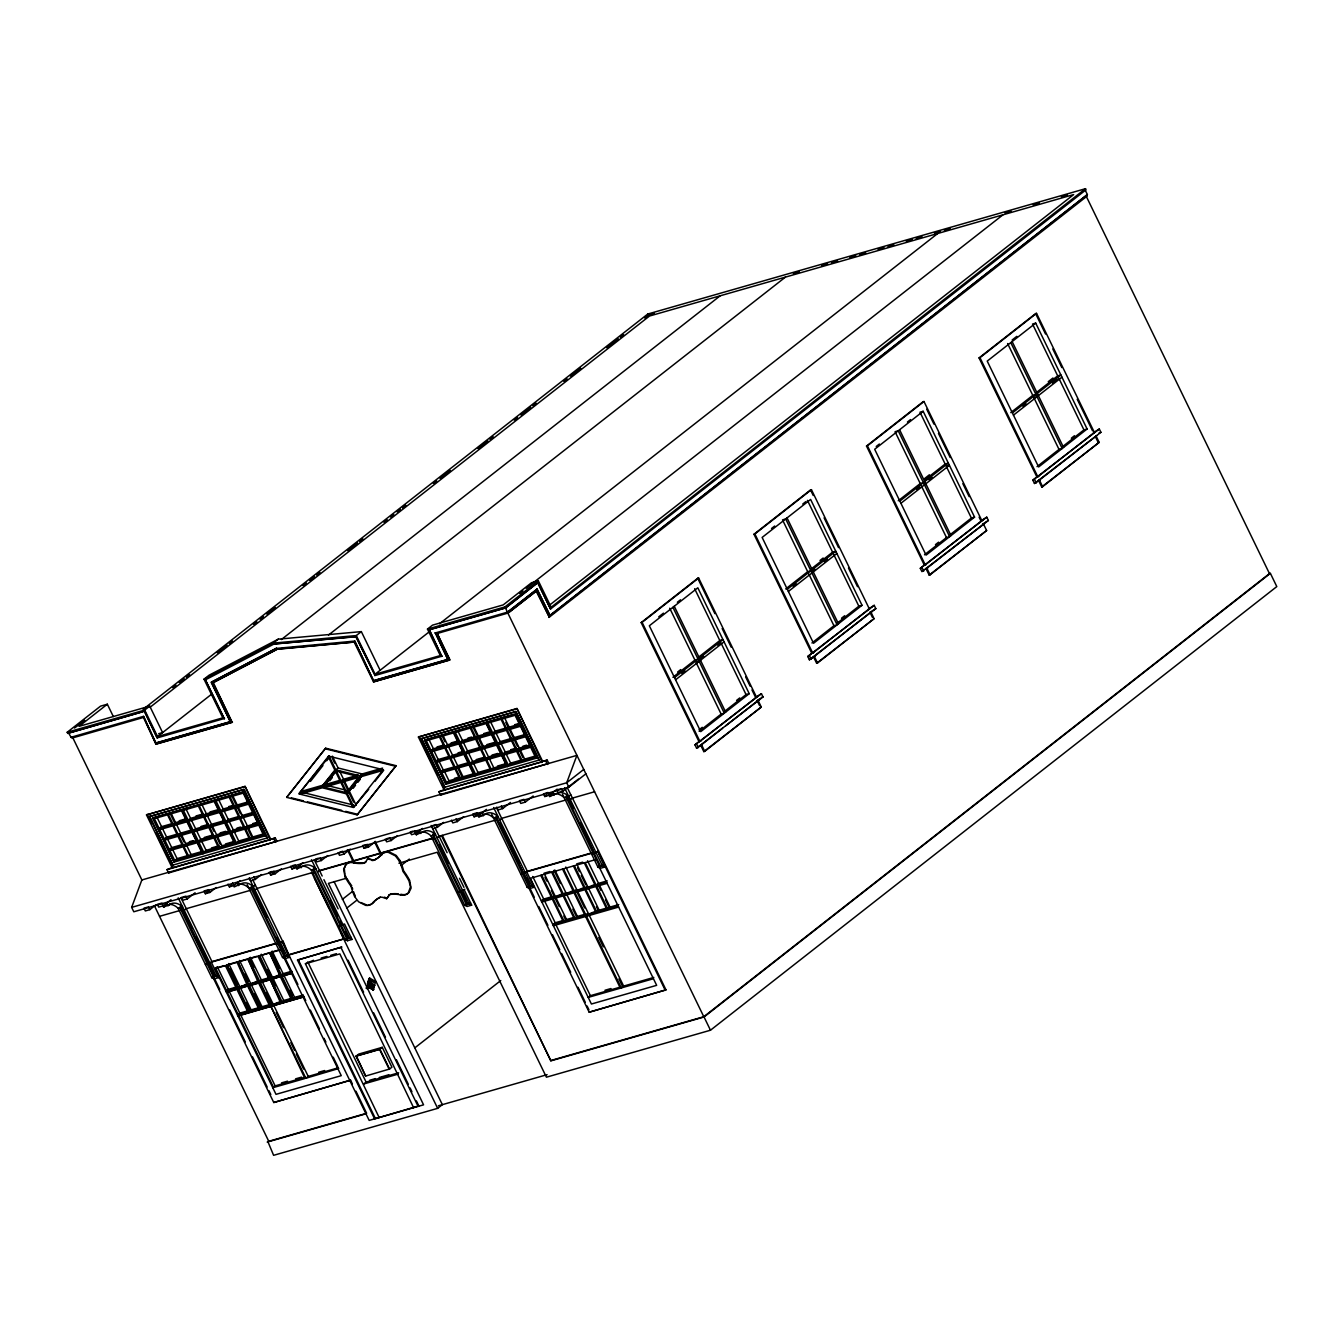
<?xml version="1.0" encoding="UTF-8"?>
<svg xmlns="http://www.w3.org/2000/svg" width="1344" height="1344" viewBox="0 0 1344 1344"><rect width="100%" height="100%" fill="white"/><g stroke="black" fill="none" stroke-linecap="round" stroke-linejoin="round"><path stroke-width="1.5" d="M366.341 988.176L367.651 985.253L373.783 988.831L373.514 989.806L367.735 987.353L367.349 988.781L366.341 988.176L367.651 985.253M371.498 984.161L370.574 985.656L367.517 983.858L368.038 981.926L369.734 982.01L368.794 983.489L369.818 984.094L370.742 982.598L374.825 984.984L373.632 987.437L371.582 986.244L372.523 984.749L371.582 986.244M368.424 980.498L369.617 978.046L375.732 981.624L375.48 982.582L371.75 981.322L371.482 982.296L368.424 980.498L369.617 978.046M368.71 981.406L367.517 983.858M368.794 983.489L369.734 982.01M367.349 988.781L368.407 986.815L373.514 989.806M369.818 984.094L370.742 982.598M370.574 985.656L370.826 984.682L372.876 985.874M372.842 990.326L373.783 988.831M373.632 987.437L374.825 984.984M374.808 983.119L375.732 981.624M585.866 773.842L568.831 787.181L133.795 911.77L131.645 907.368L141.859 879.95L72.778 737.705M345.475 865.25L344.299 868.459L344.87 874.222M345.811 864.528A12.751 9.29 51.9 0 1 353.774 862.898A38.472 28.039 51.9 0 0 361.771 863.436A8.938 6.518 51.9 0 0 365.182 862.462L368.038 858.48L372.641 859.975A8.938 6.518 51.9 0 0 376.051 859.001A38.472 28.039 51.9 0 0 381.226 855.019L381.864 854.566M365.182 862.462L365.854 861.924A8.938 6.518 51.9 0 1 362.443 862.898A38.472 28.039 51.9 0 1 354.446 862.361A12.751 9.29 51.9 0 0 346.483 864.007L343.627 868.98L345.005 876.708A51.677 37.666 51.9 0 0 347.794 881.563A51.929 37.867 51.9 0 0 351.053 886.284A51.929 37.867 51.9 0 0 352.901 892.298A51.912 37.834 51.9 0 0 354.631 896.566L358.529 901.757L365.635 905.369A12.751 9.29 51.9 0 0 373.044 902.597A38.472 28.039 51.9 0 1 378.638 898.162A8.938 6.518 51.9 0 1 382.049 897.187L386.652 898.699L389.508 894.718A8.938 6.518 51.9 0 1 389.995 894.398M386.652 898.699L389.508 894.718M380.99 855.406L381.763 854.851M286.658 797.378L325.651 748.188L396.094 765.694L357.101 814.884L286.658 797.378L325.651 748.188M334.807 771.254L321.754 786.694L299.46 793.078L329.347 756.269M310.43 781.435L322.946 765.542M326.693 760.771L329.196 757.596M321.754 786.694L334.824 770.078L328.238 756.521M323.77 786.122L335.429 771.322L340.318 781.385L323.77 786.122L336.487 771.12L357.756 776.378L341.225 781.116L336.336 771.053M329.784 780.78L332.371 777.487M350.297 788.794L360.662 775.639M382.62 770.515L360.326 776.899L347.239 793.514L361.486 776.563M353.153 788.306L355.522 785.299M357.907 782.275L360.276 779.251M341.762 782.225L358.294 777.487L346.651 792.288L349.003 790.44L344.114 780.377L341.762 782.225L353.825 807.072L368.71 789.331M374.959 781.385L383.729 770.263M357.101 814.884L396.094 765.694M298.721 867.384L296.671 869.047L304.382 865.536A18.95 12.432 74 0 1 315.874 868.812L311.338 870.106A18.95 12.432 74 0 0 299.863 866.83M414.96 832.02L416.304 834.775L417.295 833.868M416.304 834.775L424.032 831.264A18.95 12.432 74 0 1 435.506 834.557L430.97 835.85A18.95 12.432 74 0 0 421.949 832.003M478.85 816.866L483.37 815.573L482.042 812.818L477.506 814.111L478.85 816.866L481.051 815.136M483.37 815.573L486.562 813.355A18.95 12.432 74 0 1 498.053 816.648L493.517 817.942A18.95 12.432 74 0 0 483.235 814.279M144.329 711.43L157.181 737.906L144.665 711.178L67.738 733.37L67.2 732.262L100.531 706.154L107.335 704.206L113.333 716.554M67.738 733.37L142.649 711.749M74.542 728.045L84.689 720.317M107.335 704.206L79.044 726.365L149.738 706.121L162.59 732.581L158.659 733.706M68.527 732.967L70.997 737.117M71.45 736.999L72.324 737.839M143.069 709.363L647.741 314.042L1085.498 188.681L1086.036 189.773L550.553 609.017L537.701 582.557L550.553 609.017M172.654 687.708L175.963 685.121M179.256 682.534L184.212 678.67M186.312 677.242L189.605 674.654M217.207 652.814L227.119 645.053M229.219 643.625L232.512 641.038M253.512 624.372L256.822 621.785M260.114 619.198L263.424 616.61M266.717 614.023L275.419 607.438M303.022 585.581L306.331 582.994M309.624 580.423L314.58 576.542M316.68 575.114L319.99 572.527M347.592 550.687L357.487 542.926M359.587 541.498L362.897 538.91M383.897 522.245L387.19 519.658M390.499 517.07L393.792 514.483M397.085 511.896L400.394 509.309M402.494 507.898L405.804 505.31M433.39 483.454L436.699 480.866M439.992 478.296L444.948 474.415M445.402 474.281L450.358 470.4M477.96 448.56L487.855 440.798M489.955 439.37L493.265 436.8M514.265 420.118L517.558 417.53M520.867 414.943L530.762 407.182M532.862 405.77L536.172 403.183M563.774 381.326L567.067 378.756M570.377 376.169L575.316 372.288M575.77 372.154L580.726 368.273M606.682 347.726L618.223 338.671M620.323 337.26L623.633 334.673M644.633 317.99L647.926 315.403M67.2 732.262L144.698 710.069L149.738 706.121M149.856 707.431L649.488 316.042L1073.654 194.578L549.293 605.338M230.345 721.812L211.176 682.349L276.612 648.178L211.512 682.08L230.345 721.812L156.022 743.081L143.506 716.352L155.988 744.19L143.472 717.461L71.988 738.091M144.698 710.069L157.55 736.546L222.802 717.847L204.019 679.174L209.076 675.209L278.275 639.156L361.334 631.613L380.117 670.286M205.38 679.862L224.246 718.704L205.38 679.862L274.109 643.978L356.177 636.518L375.026 675.343L355.841 636.77L274.109 643.978M212.89 682.769L277.486 649.018L354.614 642.012L277.15 649.286L212.89 682.769L232.126 722.383L155.988 744.19M204.019 679.174L273.235 643.121L278.275 639.156M157.55 736.546L212.083 693.823M281.366 639.542L720.182 295.798M328.474 635.074L785.434 277.116M232.126 722.383L213.226 682.5M273.235 643.121L356.278 635.561L361.334 631.613M373.548 680.803L354.715 641.071L373.548 680.803L447.871 659.518L435.355 632.789L447.871 659.518M245.062 786.341L270.094 839.798L172.2 867.838L146.496 814.901L245.062 786.341L270.766 839.278L269.422 840.319M267.54 837.85L172.939 865.099L149.386 816.581L243.986 789.331L267.204 838.118L243.986 789.331M265.003 835.901L174.031 862.109L152.611 818.009L243.583 791.784L264.667 836.17L243.583 791.784M168.437 814.565L170.789 812.717L175.61 822.646L173.258 824.494L168.437 814.565L181.574 810.802L186.396 820.73L173.258 824.494M181.608 809.71L203.028 853.81M159.197 828.509L172.351 824.746L167.53 814.817L154.392 818.58L159.197 828.509L161.566 826.661L172.822 823.435M183.389 810.281L185.741 808.433L190.562 818.362L188.21 820.21L183.389 810.281L198.341 805.997L203.162 815.926L188.21 820.21M159.734 829.618L162.103 827.77L166.656 837.144L164.287 838.992L159.734 829.618L172.889 825.854L177.442 835.229L164.287 838.992M356.278 635.561L375.06 674.251L440.328 655.57L427.476 629.093L432.516 625.145L503.21 604.901L531.502 582.742L538.306 580.793L551.158 607.253L1085.498 188.681M429.257 629.681L441.773 656.41L429.257 629.681L505.831 607.74M375.06 674.251L429.61 631.529M439.505 623.767L937.692 233.52M214.234 800.352L235.654 844.469M216.014 800.94L218.366 799.092L223.188 809.021L220.836 810.869L216.014 800.94L243.214 793.145L248.018 803.074L234.881 806.837L230.059 796.908M178.332 834.96L191.486 831.197L186.934 821.822L173.796 825.586L178.332 834.96L180.701 833.112L191.957 829.886M373.514 681.895L449.988 659.837L437.136 633.36L449.652 660.089L373.514 681.895L354.278 642.281M203.162 815.926L205.514 814.078M204.07 815.657L219.022 811.39L214.2 801.461L199.248 805.745L204.07 815.657L206.422 813.826L219.509 810.062M178.87 836.069L181.238 834.221L185.791 843.595L183.422 845.443L178.87 836.069L192.024 832.306L196.577 841.68L183.422 845.443M204.607 816.766L206.959 814.918L211.512 824.292L209.16 826.14L204.607 816.766L219.559 812.482L224.112 821.856L209.16 826.14M169.378 849.458L182.515 845.695L177.962 836.321L164.825 840.084L169.378 849.458L171.73 847.61L183.002 844.385M193.301 830.676L208.253 826.392L203.7 817.034L188.748 821.302L193.301 830.676L195.653 828.828L208.74 825.082M169.915 850.567L172.267 848.719L177.089 858.648L174.737 860.496L169.915 850.567L183.053 846.804L187.874 856.733L174.737 860.496M193.838 831.785L196.19 829.937L200.743 839.311L198.374 841.159L193.838 831.785L208.79 827.501L213.343 836.875L198.374 841.159M183.96 846.535L197.098 842.772L201.919 852.701L188.782 856.464L183.96 846.535L186.312 844.704L197.585 841.478M234.881 806.837L237.25 804.989L248.506 801.763M209.698 827.249L212.05 825.401L216.602 834.775L214.25 836.623L209.698 827.249L224.65 822.965L229.202 832.339L214.25 836.623M235.418 807.946L237.77 806.098L242.323 815.472L239.971 817.32L235.418 807.946L248.556 804.182L253.109 813.557L239.971 817.32M198.912 842.268L201.281 840.42L206.086 850.332L203.734 852.18L198.912 842.268L213.864 837.984L218.686 847.896L203.734 852.18M174.031 862.109L152.947 817.74M225.926 821.335L239.064 817.572L234.511 808.198L221.374 811.961L225.926 821.335L228.278 819.487L237.67 816.799M226.464 822.444L239.602 818.681L244.154 828.055L231.017 831.818L226.464 822.444L228.816 820.596L238.207 817.908M270.766 839.278L275.302 837.967L276.898 841.277L168.605 872.962L166.992 869.652L172.872 867.3L156.038 832.625M172.939 865.099L149.722 816.329M519.607 593.46L522.9 590.873M526.21 588.286L1002.96 214.822M427.476 629.093L504.958 606.9L538.306 580.793M171.528 868.358L172.872 867.3M187.874 856.733L190.226 854.885M428.921 629.933L505.495 608.009L537.701 582.557M505.495 608.009L538.154 582.422M188.782 856.464L191.134 854.616L202.406 851.39M168.605 872.962L169.949 871.903M214.771 837.715L217.14 835.867L221.962 845.796L219.593 847.644L214.771 837.715L229.74 833.431L234.545 843.36L219.593 847.644M240.509 818.412L253.646 814.649L258.199 824.023L245.062 827.786L240.509 818.412L242.861 816.564L254.134 813.338M536.71 589.21L549.998 615.535L537.163 589.075L507.41 612.158L703.802 1016.719L1269.475 573.602L1270.382 573.35L1276.8 586.589L710.472 1030.226L546.42 1077.199L437.186 852.247L398.916 863.201M537.163 589.075L507.528 612.293L504.958 606.9M507.83 613.116L536.558 590.839L549.41 617.299L536.105 590.957M507.948 613.25L536.558 590.839M231.017 831.818L233.369 829.97L244.625 826.745M231.538 832.91L233.906 831.062L238.728 840.991L236.359 842.839L231.538 832.91L244.692 829.147L249.514 839.076L236.359 842.839M245.062 827.786L247.414 825.938L258.686 822.713M245.599 828.895L247.951 827.047L252.773 836.976L250.421 838.824L245.599 828.895L258.737 825.132L263.558 835.061L250.421 838.824M149.839 909.653L148.495 906.881L143.976 908.191L145.303 910.946L149.839 909.653L156.122 904.73M329.146 756.269L335.731 769.826L338.1 767.978L362.141 773.959L382.586 768.096M163.212 905.822L161.868 903.067L157.332 904.361L158.676 907.116L163.212 905.822L171.024 899.69M169.075 904.411A18.95 12.432 74 0 1 178.114 908.258L182.633 906.965A18.95 12.432 74 0 0 171.158 903.689L163.43 907.2L166.622 904.982M345.744 792.54L324.307 787.214L326.659 785.366L346.147 790.222M187.236 898.934L185.892 896.179L181.356 897.473L182.7 900.228L187.236 898.934L195.082 892.786M549.545 615.67L1087.38 194.578L1085.246 190.176M549.998 615.535L1087.38 194.578M548.957 617.434L1087.128 196.09L1086.59 194.981M341.225 781.116L343.577 779.268L358.277 775.068M166.992 869.652L275.302 837.967M184.246 910.274L186.262 908.695L250.421 890.316M205.363 893.743L209.882 892.45L208.555 889.694L204.019 890.988L205.363 893.743L208.488 891.29M209.882 892.45L216.166 887.527M335.731 769.826L359.789 775.807L362.141 773.959M516.97 708.473L542.002 761.93L444.108 789.97L418.404 737.033L516.97 708.473L542.674 761.41L541.313 762.468M228.043 884.117L229.37 886.872L231.655 885.091M229.37 886.872L233.906 885.578L240.257 880.606M539.448 759.982L444.847 787.248L421.294 738.713L515.894 711.463L539.112 760.25L515.894 711.463M234.125 886.956L241.853 883.445A18.95 12.432 74 0 1 253.327 886.721L255.36 885.142M424.502 740.141L515.474 713.933L536.894 758.033L445.922 784.258L424.502 740.141L513.71 714.521M249.329 878.018L250.673 880.774L255.209 879.48L261.475 874.558M272.294 871.433L269.27 872.306L270.614 875.062L273.756 872.609M453.516 731.842L474.936 775.942M431.105 750.641L444.242 746.878L439.438 736.966L426.283 740.729L431.105 750.641L433.457 748.81L444.73 745.567M270.614 875.062L275.15 873.768L281.417 868.846M455.297 732.413L457.649 730.565L462.47 740.494L460.118 742.342L455.297 732.413L470.249 728.129L475.07 738.058L460.118 742.342M254.94 890.03L256.956 888.451L311.791 872.743L423.562 1104.835L369.18 1120.409L282.442 941.774L283.114 941.237L288.859 955.013L343.913 938.902L289.531 954.475M431.642 751.75L433.658 750.17L438.211 759.545L436.195 761.124L431.642 751.75L444.78 747.986L449.333 757.361L436.195 761.124M445.15 746.626L458.304 742.862L453.482 732.934L440.345 736.697L445.15 746.626L447.518 744.778L458.774 741.552M445.687 747.734L448.056 745.886L452.592 755.261L450.24 757.109L445.687 747.734L458.842 743.971L463.378 753.346L450.24 757.109M471.156 727.877L473.508 726.029L478.33 735.958L475.978 737.806L471.156 727.877L486.108 723.593L490.93 733.522L475.978 737.806M290.573 866.208L291.917 868.963L294.185 867.182M291.917 868.963L296.436 867.67L302.786 862.697M486.142 722.501L507.562 766.601M436.733 762.233L438.749 760.637L443.302 770.011L441.286 771.607L436.733 762.233L449.87 758.47L454.423 767.844L441.286 771.607M318.511 858.194L315.504 859.068L316.831 861.823L321.367 860.53L327.65 855.607M476.515 738.898L478.867 737.05L483.42 746.424L481.051 748.272L476.515 738.898L491.467 734.614L496.02 743.988L481.051 748.272M501.967 719.057L504.319 717.209L509.141 727.138L506.789 728.969L501.967 719.057L515.105 715.294L519.926 725.206L506.789 728.969M465.192 752.825L480.161 748.541L475.608 739.166L460.639 743.45L465.192 752.825L467.561 750.977L480.648 747.23M312.95 873.415L314.294 872.357L311.119 873.264M441.823 772.699L444.175 770.851L448.997 780.78L446.645 782.628L441.823 772.699L454.961 768.936L459.782 778.865L446.645 782.628M465.73 753.917L480.682 749.633L485.234 759.007L470.282 763.291L465.73 753.917L468.098 752.069L479.304 748.86M492.744 733.001L505.882 729.238L501.06 719.309L487.922 723.072L492.744 733.001L495.096 731.153L506.369 727.927M493.282 734.11L495.634 732.262L500.186 741.636L497.834 743.467L493.282 734.11L506.419 730.33L510.972 739.704L497.834 743.467M317.47 872.122L319.502 870.542L432.617 838.135M338.15 852.583L339.494 855.338L344.03 854.045L350.297 849.122M455.33 767.575L468.468 763.812L463.915 754.438L450.778 758.201L455.33 767.575L457.682 765.727L468.955 762.502M480.161 748.541L482.513 746.693L478.867 739.183M751.968 689.926L755.58 697.368L761.426 693.689L763.039 696.998L696.578 748.154L694.966 744.845L699.014 741.686L641.172 622.591L697.738 578.273L698.645 578.021L756.487 697.116L699.922 741.434L642.079 622.339L698.645 578.021M870.19 608.496L868.375 609.017L874.222 605.338L875.834 608.647L809.374 659.803L807.761 656.494L811.81 653.335L753.967 534.24L810.533 489.922L811.44 489.67L869.282 608.765L812.717 653.066L754.874 533.971L811.44 489.67M979.104 517.138L980.918 520.85L986.765 517.171L988.378 520.481L921.917 571.637L920.304 568.327L924.353 565.169L866.51 446.074L923.076 401.755L923.983 401.503L981.826 520.598L925.26 564.9L867.418 445.805L923.983 401.503M1095.276 432.18L1093.462 432.701L1099.308 429.005L1100.921 432.314L1034.46 483.487L1032.847 480.178L1036.896 477.002L979.054 357.907L1035.619 313.606L1036.526 313.337L1094.369 432.432L1037.803 476.75L979.961 357.655L1036.526 313.337M206.758 963.446L205.414 964.505L208.807 963.194L196.291 937.423M455.868 768.684L458.22 766.836L463.042 776.765L460.69 778.596L455.868 768.684L469.006 764.921L473.827 774.833L460.69 778.596M481.589 749.381L483.958 747.533L488.51 756.907L486.142 758.755L481.589 749.381L496.558 745.097L501.094 754.471L486.142 758.755M208.807 963.194L208.135 963.715L211.966 961.615L276.125 943.253M470.282 763.291L472.634 761.443L485.722 757.697M658.728 616.846L663.449 613.15M677.359 602.246L680.518 599.794M771.54 528.478L774.682 526.025M802.738 504.05L805.879 501.581M876.221 446.477L879.362 444.024M907.418 422.033L910.56 419.58M1012.099 340.032L1016.82 336.336M365.652 844.704L362.628 845.578L363.972 848.333L367.097 845.863M470.82 764.4L473.172 762.552L477.994 772.481L475.642 774.329L470.82 764.4L485.772 760.116L490.594 770.045L475.642 774.329M445.922 784.258L424.855 739.872M923.16 411.281L874.675 449.266L926.083 555.122L974.568 517.138L923.16 411.281L919.985 412.188L945.151 464.016L924.722 480.026M1035.703 323.114L987.218 361.099L1038.626 466.973L1087.111 428.988L1035.703 323.114L1032.528 324.038L1057.694 375.866L1035.703 393.086M363.972 848.333L368.491 847.022L374.774 842.117M542.674 761.41L547.193 760.116L548.806 763.426L440.513 795.094L438.9 791.784L444.78 789.432L442.126 783.955M444.847 787.248L421.63 738.461M284.29 958.339L341.258 1075.654L276.007 1094.352L214.956 968.638L217.308 966.79L228.295 989.386L225.943 991.234L236.359 988.26L225.389 965.647M443.436 790.49L444.78 789.432M440.513 795.094L441.857 794.052M353.942 863.234L354.833 862.697L353.942 863.234L347.34 849.643M511.879 739.452L525.017 735.689L520.464 726.314L507.326 730.078L511.879 739.452L514.231 737.604L525.504 734.378M486.679 759.847L501.631 755.58L506.453 765.492L491.501 769.776L486.679 759.847L489.031 758.016L500.254 754.79M512.417 740.561L525.554 736.798L530.107 746.172L516.97 749.935L512.417 740.561L520.397 737.1M226.968 964.858L237.266 987.991L247.901 984.614L237.938 987.47L226.968 964.858L236.93 962.002L247.229 985.135M213.192 976.685L211.831 977.726L178.114 908.258M217.711 975.374L211.831 977.726L214.25 978.886L218.786 977.592L211.294 962.153L275.453 943.774M385.291 839.076L386.618 841.831L391.154 840.538L397.438 835.632M345.005 876.708L345.677 876.187A51.677 37.666 51.9 0 0 346.114 877.01M502.908 753.95L516.062 750.187L511.51 740.813L498.355 744.576L502.908 753.95L505.277 752.102L516.533 748.877M237.838 961.75L248.136 984.883L258.115 982.027L258.787 981.49L248.808 984.346L237.838 961.75L247.8 958.894L258.115 982.027M503.446 755.059L505.798 753.211L510.619 763.123L508.267 764.971L503.446 755.059L516.583 751.296L521.405 761.208L508.267 764.971M367.366 859.001L372.641 859.975M371.969 860.513A8.938 6.518 51.9 0 0 375.362 859.538L376.051 859.001M388.836 895.238A8.938 6.518 51.9 0 1 392.23 894.264A38.472 28.039 51.9 0 1 400.243 894.802L400.915 894.281A12.751 9.29 51.9 0 0 408.878 892.651L411.062 888.199L409.685 880.454A51.912 37.834 51.9 0 0 407.366 876.372A51.929 37.867 51.9 0 0 403.637 870.895A51.929 37.867 51.9 0 0 402.091 865.738L402.074 865.687A51.677 37.666 51.9 0 0 400.058 860.614L396.161 855.422L389.038 851.81A12.751 9.29 51.9 0 0 381.629 854.582L380.957 855.103A38.472 28.039 51.9 0 1 375.362 859.538M490.594 770.045L492.946 768.197M516.062 750.187L518.414 748.339M491.501 769.776L493.853 767.928L506.94 764.182M516.97 749.935L519.322 748.087L530.578 744.862M517.49 751.027L530.645 747.264L535.466 757.193L522.312 760.956L517.49 751.027L519.859 749.179L531.115 745.954M284.962 957.818L291.866 972.031L280.762 975.542L269.556 952.661L258.922 956.038L269.892 978.65L280.224 974.518M413.23 831.079L410.206 831.936L411.55 834.708L416.086 833.398L422.436 828.425M351.053 886.284L351.725 885.746A51.929 37.867 51.9 0 1 349.524 882.655M251.513 887.242L285.247 956.71L279.502 942.95L278.83 943.471L283.114 941.237M269.556 952.661L279.871 975.794L259.022 981.758L248.035 959.162L250.404 957.314L261.374 979.927L259.022 981.758M269.791 952.93L270.463 952.409L281.45 975.005L291.866 972.031M342.334 899.388L352.246 891.626M237.569 988.831L226.464 992.342L236.897 989.352L247.867 1011.965L237.451 1014.955L239.803 1013.107L248.489 1010.621M432.852 828.61L437.388 827.299L443.654 822.394M522.312 760.956L524.681 759.108L535.937 755.882M237.031 987.722L238.711 986.412M237.266 987.991L247.598 983.858M400.243 894.802A12.751 9.29 51.9 0 0 408.19 893.172L410.508 886.872L409.013 880.992A51.912 37.834 51.9 0 0 406.694 876.91A51.929 37.867 51.9 0 0 402.965 871.416A51.929 37.867 51.9 0 0 401.419 866.258L401.402 866.208A51.677 37.666 51.9 0 0 399.37 861.134L400.058 860.614M354.631 896.566L355.303 896.028A51.912 37.834 51.9 0 1 354.581 894.331M237.804 989.1L240.156 987.252L251.126 1009.865L248.774 1011.696L237.804 989.1L248.438 985.723L259.661 1008.588L269.623 1005.732L258.653 983.136L248.674 985.975L251.026 984.144L262.013 1006.74L259.661 1008.588M432.583 839.16L433.927 838.102L318.83 871.063M536.894 758.033L515.138 714.185M248.136 984.883L258.468 980.75M285.701 955.92L284.34 956.962L250.606 887.494M346.618 908.208L356.53 900.446M401.083 865.553L409.332 859.085M451.45 820.142L452.794 822.898L457.313 821.587L463.596 816.682M437.119 837.85L439.135 836.27L495.18 820.226M288.406 955.13L282.542 957.482L247.162 884.621M441.638 835.901L442.31 835.363L550.872 1060.853L441.638 835.901L438.463 836.808M270.194 979.49L280.493 1002.624L270.53 1005.48L259.56 982.867L270.194 979.49L280.258 1000.205M474.079 816.799L478.615 815.489L477.288 812.734L472.752 814.027L474.079 816.799L476.364 815.002M438.9 791.784L547.193 760.116M478.615 815.489L486.427 809.374M270.43 979.759L272.782 977.911L283.769 1000.507L281.4 1002.355L270.43 979.759L281.064 976.366L292.286 999.247L302.702 996.257L303.374 995.736L292.958 998.71L281.971 976.114L290.657 973.627M339.998 925.294L338.654 926.352L342.031 925.042L340.25 921.362M297.511 960.07L341.695 947.083L297.511 960.07L374.623 1118.863L418.807 1105.877L416.388 1100.904M342.031 925.042L341.359 925.562L344.518 924L352.027 939.439L347.491 940.733L345.072 939.574L311.338 870.106M373.044 902.597L373.716 902.059A38.472 28.039 51.9 0 1 379.31 897.641A8.938 6.518 51.9 0 1 380.318 897.07M279.871 975.794L280.543 975.274L270.564 978.13L259.594 955.517M280.762 975.542L283.13 973.694L291.816 971.208M392.23 894.264L392.918 893.743A38.472 28.039 51.9 0 1 398.194 893.844M496.759 807.156L498.103 809.911L502.639 808.618L510.485 802.469M379.159 1117.553L305.407 963.749L313.505 960.254M677.594 672.05L680.736 669.581M820.008 560.482L823.15 558.012M924.706 478.464L929.41 474.768M1048.236 381.696L1052.957 378M672.907 677.292L694.898 660.055L698.074 659.148M697.822 657.77L719.813 640.534L722.988 639.626L674.503 677.611M785.702 588.924L807.694 571.704L810.869 570.797M810.617 569.419L832.608 552.182L835.783 551.275L787.298 589.26M898.246 500.774L920.237 483.538L923.412 482.63M1010.789 412.608L1032.78 395.371L1035.955 394.464M899.842 501.094L948.326 463.109L945.151 464.016M1012.385 412.927L1060.87 374.959L1057.694 375.866M247.867 1011.965L248.539 1011.427L238.123 1014.418L227.136 991.822M681.828 673.344L684.97 670.874M698.897 659.971L703.601 656.275M717.746 645.204L720.888 642.751L746.054 694.579L724.063 711.799M793.061 586.219L796.202 583.75M811.692 571.62L814.834 569.15M824.258 561.775L827.4 559.306M916.591 489.434L919.733 486.982M928.939 479.758L932.081 477.305M1022.851 406.19L1025.993 403.738M1052.486 382.99L1057.207 379.294M675.578 679.812L724.063 641.827M788.374 591.461L836.858 553.476M900.917 503.294L949.402 465.31L946.226 466.217L971.393 518.062L949.402 535.282M1013.46 415.145L1061.945 377.16M345.257 931.661L347.794 938.801L313.438 868.241M499.649 819.941L501.665 818.362L565.824 799.999M350.952 937.222L345.072 939.574L346.416 938.532L347.491 940.733M525.302 802.133L523.958 799.378L519.422 800.671L520.766 803.426L525.302 802.133L533.148 795.984M270.53 1005.48L280.862 1001.347M283.483 1001.851L273.42 1004.724L271.068 1006.572L305.878 1078.258L338.722 1068.514M543.446 793.783L544.774 796.555L547.058 794.758M544.774 796.555L549.31 795.245L557.122 789.13M583.733 769.44L566.698 782.779L131.645 907.368M551.746 794.892L549.545 796.622L557.256 793.111A18.95 12.432 74 0 1 568.747 796.387L570.763 794.808M281.4 1002.355L292.051 998.978L282.072 1001.834L271.102 979.222L281.064 976.366M292.286 999.247L294.638 997.399L303.324 994.913M562.682 791.414L561.338 788.659L556.819 789.97L558.146 792.725L562.682 791.414L578.374 779.134M305.743 1000.608L303.912 996.828L237.989 1016.047L240.341 1014.199L275.15 1085.885L272.782 1087.733L304.97 1078.51L270.833 1006.303L238.661 1015.526L273.454 1087.195M570.343 799.697L572.359 798.118L594.569 791.767M459.631 891.038L458.287 892.08L464.839 889.207M466.049 904.26L464.705 905.318L430.97 835.85M462.487 892.433L467.426 904.546L433.07 833.986M470.585 902.966L464.705 905.318L467.124 906.461L471.66 905.167L464.167 889.728M699.115 729.775L702.257 727.306M736.596 700.409L739.738 697.939M841.529 618.206L844.687 615.737M935.458 544.639L938.599 542.17M1071.336 438.194L1074.478 435.725M699.149 731.321L721.14 714.084L724.315 713.177L672.907 607.32M811.944 642.97L833.935 625.733L837.11 624.826L785.702 518.969L782.527 519.876L807.694 571.704M836.858 623.448L858.85 606.211L862.025 605.304L810.617 499.447L762.132 537.432L813.54 643.289L862.025 605.304M924.487 554.803L946.478 537.566L949.654 536.659L898.246 430.802L895.07 431.71L920.237 483.538M1037.03 466.637L1059.022 449.417L1062.197 448.51L1010.789 342.636M1061.945 447.132L1083.936 429.895L1087.111 428.988M749.23 693.672L700.745 731.64L649.337 625.783L697.822 587.798L749.23 693.672L746.054 694.579M522.396 872.726L520.817 874.171L527.369 871.298L591.528 852.919M694.966 744.845L761.426 693.689M807.761 656.494L874.222 605.338M920.304 568.327L986.765 517.171M1032.847 480.178L1099.308 429.005M696.578 748.154L702.425 744.475M759.595 705.65L757.176 700.678L759.881 698.578M809.374 659.803L815.22 656.124M872.39 617.282L869.971 612.326L875.834 608.647M982.514 524.16L988.378 520.481M1034.46 483.487L1040.306 479.791M722.534 728.28L701.518 744.727L704.726 751.346L703.819 751.615L700.694 745.164M725.76 725.743L758.083 700.426L761.292 707.045L704.726 751.346M984.329 523.639L926.856 568.21L930.065 574.829L929.174 575.098L925.949 568.478L927.763 567.958M1096.872 435.49L1039.399 480.06L1042.608 486.679L1041.718 486.931L1038.492 480.312M528.595 886.351L527.251 887.41L491.753 814.296M529.066 886.889L530.41 885.83M533.131 885.058L527.251 887.41L529.67 888.552L534.19 887.258L526.697 871.819L592.872 852.886M703.819 751.615L761.292 707.045M816.631 663.247L874.087 618.677L870.878 612.058L814.313 656.376L817.522 662.995L816.631 663.247L813.406 656.628M929.174 575.098L986.63 530.527L983.422 523.908M1041.718 486.931L1099.174 442.361L1095.965 435.742M817.522 662.995L874.087 618.677M930.065 574.829L986.63 530.527M1042.608 486.679L1099.174 442.361M213.595 978.6L273.773 1102.517L350.582 1080.19L352.363 1083.869M305.878 1078.258L308.23 1076.41L338.386 1067.774M580.608 823.183L594.233 853.154L598.517 850.92L665.986 989.873L589.176 1012.2L528.091 886.402M552.384 896.582L543.698 899.069L541.346 900.917L551.762 897.926L540.792 875.33M541.699 875.062L552.67 897.674L563.002 893.542M553.207 898.783L555.559 896.935L566.546 919.531L564.178 921.379L553.207 898.783L563.17 895.927L574.157 918.523L564.178 921.379M365.652 1076.04L356.345 1055.93L379.915 1049.177L389.558 1069.034L365.652 1076.04L356.009 1056.199L358.714 1054.082L382.267 1047.329L391.91 1067.186L389.222 1069.286L379.579 1049.446L382.267 1047.329M552.67 897.674L562.649 894.818L565.001 892.97M565.908 892.718L554.921 870.106L552.569 871.954L563.556 894.566L573.888 890.434M601.104 865.586L599.76 866.645L566.026 797.177M564.077 895.658L566.446 893.81L577.416 916.423L575.064 918.271L564.077 895.658L574.056 892.802L585.026 915.415L575.064 918.271M575.87 889.862L573.518 891.71L562.548 869.098M584.758 887.309L574.426 891.442L563.455 868.846M563.556 894.566L584.388 888.586L586.757 886.738M574.325 865.721L585.295 888.334L595.627 884.201M585.833 889.426L588.202 887.578L599.172 910.19L596.82 912.038L585.833 889.426L595.812 886.57L606.782 909.182L596.82 912.038M334.051 881.563L442.361 1104.65L437.657 1108.346L273.605 1155.319L267.859 1141.56L366.643 1113.269L355.942 1091.21M585.194 862.613L596.182 885.209L598.534 883.361L607.219 880.874M596.719 886.318L599.071 884.47L610.042 907.082L607.69 908.93L596.719 886.318L607.135 883.327M350.582 1080.19L273.773 1102.517M555.206 922.774L552.854 924.622L563.27 921.648L552.3 899.035L541.884 902.026L544.236 900.178L555.206 922.774L563.892 920.287M398.647 1072.798L366.122 1082.105L363.77 1083.953L398.21 1074.091M414.994 1047.732L500.774 980.532M585.026 915.415L587.395 913.567M585.934 915.146L595.913 912.29L584.926 889.694L574.963 892.55L585.934 915.146L596.266 911.03M413.599 1107.691L339.847 953.887L305.407 963.749M418.807 1105.877L418.135 1106.398L341.023 947.604M620.542 987.05L590.386 995.686L588.202 997.399L620.374 988.193L585.564 916.507M589.176 1012.2L665.986 989.873M623.633 986.093L588.823 914.407L586.471 916.255L621.281 987.941L623.633 986.093L653.806 977.441M550.872 1060.853L704.038 1016.988L1270.382 573.35M170.016 904.243L167.966 905.89L166.622 903.134M418.522 833.045L419.496 832.574M381.091 855.07L380.957 855.103A12.751 9.29 51.9 0 1 388.366 852.348L395.489 855.943L399.37 861.134M654.31 313.404L648.262 315.134L647.741 314.042M793.363 273.588L799.411 271.858M821.587 265.507L827.635 263.777M831.583 262.819L837.631 261.089M849.794 257.426L855.842 255.696M859.774 254.738L865.805 253.008M878.002 249.346L884.05 247.615M887.947 246.674L893.995 244.944M906.226 241.265L912.274 239.534M916.138 238.594L922.169 236.863M934.433 233.201L940.481 231.454M944.328 230.53L950.359 228.799M1004.976 212.99L1011.024 211.26M1033.183 204.91L1039.231 203.179M1061.39 196.829L1067.438 195.098M979.054 357.907L979.961 357.655M1037.03 396.682L1033.855 397.589L1059.022 449.417M866.51 446.074L867.418 445.805M1099.106 432.835L1100.921 432.314M753.967 534.24L754.874 533.971M70.661 737.386L143.506 716.352M435.019 633.041L507.864 612.024M436.8 633.629L508.284 612.982M1036.896 477.002L1038.71 476.482M157.181 737.906L224.582 718.435M374.69 675.612L442.109 656.141M156.358 742.829L230.681 721.543M373.884 680.534L448.207 659.249M156.324 743.921L232.462 722.114M971.393 518.062L974.568 517.138M980.918 520.85L982.733 520.33M641.172 622.591L642.079 622.339M924.353 565.169L926.167 564.648M146.496 814.901L244.39 786.862M418.404 737.033L516.298 709.01M149.386 816.581L243.65 789.6M421.294 738.713L515.558 711.732M699.149 661.349L695.974 662.256L721.14 714.084M869.971 612.326L871.786 611.806M152.611 818.009L243.247 792.053M179.172 820.781L184.8 819.168M195.989 815.976L203.465 813.826M209.983 811.961L217.459 809.827M228.631 806.618L232.394 805.543M437.018 746.945L442.663 745.332M451.08 742.93L456.708 741.317M467.897 738.108L471.626 737.033M483.756 733.572L489.367 731.959M514.584 724.735L518.33 723.66M175.61 822.646L186.866 819.42M190.562 818.362L203.65 814.615M223.188 809.021L234.461 805.795M462.47 740.494L475.558 736.747M478.33 735.958L491.417 732.211M509.141 727.138L520.414 723.895M220.836 810.869L233.974 807.106L229.152 797.177M183.658 821.587L176.148 823.738L180.701 833.112M202.322 816.245L191.1 819.47L195.653 828.828M208.824 814.38L216.3 812.246M234.998 806.887L223.726 810.113L228.278 819.487M243.415 804.485L249.043 802.872M435.54 749.633L441.168 748.02M449.921 745.349L455.566 743.736M468.619 739.99L474.214 738.394M482.597 735.991L488.208 734.378M501.262 730.649L506.89 729.036M517.188 726.079L509.678 728.23L514.231 737.604M301.812 791.23L324.106 784.846M326.138 784.274L340.838 780.058M359.789 775.807L382.082 769.423M299.981 794.186L322.274 787.802L346.332 793.783M324.307 787.214L340.855 782.477L352.918 807.341M201.079 826.442L208.555 824.309M458.035 752.858L461.798 751.783M486.965 744.576L494.441 742.442M166.656 837.144L177.912 833.918M211.512 824.292L224.599 820.546M242.323 815.472L253.596 812.246M452.592 755.261L463.865 752.035M483.42 746.424L496.507 742.678M500.186 741.636L511.442 738.41M438.211 759.545L449.484 756.319M811.81 653.335L813.624 652.814M178.45 835.01L167.177 838.236L171.73 847.61M213.914 824.863L221.39 822.713M444.377 759.024L450.022 757.411M453.13 756.353L460.639 754.202M491.434 745.399L497.045 743.786M511.98 739.502L500.724 742.728L505.277 752.102M189.353 841.73L193.099 840.655M204.288 837.463L211.764 835.313M220.147 832.91L225.758 831.314M236.93 828.106L240.677 827.03M252.857 823.553L258.485 821.94M476.196 759.595L483.672 757.445M492.055 755.059L497.666 753.446M510.703 749.717L516.348 748.104M522.883 746.222L526.63 745.147M185.791 843.595L197.047 840.37M200.743 839.311L213.83 835.565M216.602 834.775L229.69 831.029M488.51 756.907L499.716 753.698M443.302 770.011L454.574 766.786M203.146 839.882L210.622 837.732M249.833 826.51L257.342 824.359M447.922 769.776L453.566 768.163M509.561 752.136L515.189 750.523M211.512 847.946L218.988 845.813M225.506 843.948L232.982 841.798M454.44 778.394L458.186 777.319M497.414 766.08L504.89 763.93M177.089 858.648L188.362 855.422M206.086 850.332L219.173 846.586M221.962 845.796L235.032 842.05M238.728 840.991L249.984 837.766M252.773 836.976L264.029 833.75M448.997 780.78L460.253 777.554M463.042 776.765L474.314 773.539M477.994 772.481L491.081 768.734M510.619 763.123L521.892 759.898M755.58 697.368L757.394 696.864M761.225 697.519L763.039 696.998M757.176 700.678L758.99 700.157M141.859 879.95L576.895 755.378L566.698 782.779L568.831 787.181M699.014 741.686L700.829 741.166M292.085 865.771L295.109 864.914L296.436 867.67M339.662 852.146L342.686 851.273L344.03 854.045M386.803 838.656L389.81 837.782L391.154 840.538M433.02 825.418L436.044 824.544L437.388 827.299M544.958 793.363L547.982 792.49L549.31 795.245M416.472 831.583L419.496 830.726L420.84 833.482M549.713 793.43L552.737 792.574L554.064 795.329M237.854 884.789L240.878 883.915M253.327 886.721L248.808 888.014A18.95 12.432 74 0 0 238.526 884.352M568.747 796.387L564.211 797.698A18.95 12.432 74 0 0 553.93 794.035M159.533 916.339L179.71 910.56M346.55 878.203L328.423 883.394L437.657 1108.346M598.517 850.92L567.218 787.5M282.442 941.774L289.481 957.348L284.945 958.642L282.542 957.482M279.502 942.95L276.108 944.261M594.905 852.634L591.511 853.927M550.032 871.5L544.051 873.214L555.022 895.826M576.677 863.873L582.658 862.159M224.314 965.614L215.628 968.1L226.615 990.713L235.301 988.226M256.687 956.34L248.707 958.625L259.694 981.238L269.657 978.382L268.985 978.902L258.014 956.306M272.21 951.905L280.896 949.418M214.956 968.638L280.207 949.939M595.627 859.622L530.359 878.304L591.41 1004.018L656.662 985.337L598.836 866.242M349.138 937.742L346.886 939.053L313.152 869.585M602.011 865.334L603.826 864.814L597.946 867.166L562.565 794.304M285.029 956.441L285.919 956.189M347.558 938.532L348.466 938.28M468.098 904.008L466.519 904.798L432.785 835.33M530.645 886.099L529.738 886.368L496.507 817.925M600.432 866.124L601.339 865.855L600.667 866.393L566.294 795.833M600.365 868.308L599.29 866.107L597.946 867.166L600.365 868.308L604.884 867.014L597.845 851.458L665.314 990.394M321.149 958.07L326.894 956.424M330.725 955.332L336.454 953.686M228.295 989.386L235.234 987.403M261.374 979.927L269.354 977.642M585.295 888.334L595.274 885.478L584.287 862.865M596.182 885.209L606.598 882.235M248.438 985.723L238.476 988.562L249.446 1011.175L259.426 1008.319M259.325 982.598L249.346 985.454L260.333 1008.067L270.295 1005.211M259.56 982.867L269.522 980.011M251.126 1009.865L259.106 1007.58M262.013 1006.74L269.993 1004.455M283.769 1000.507L291.732 998.222M566.546 919.531L574.51 917.246M577.416 916.423L585.396 914.138M599.172 910.19L607.152 907.906M610.042 907.082L618.727 904.596M281.165 1002.086L271.202 1004.942L260.232 982.346M248.774 1011.696L258.754 1008.857L247.766 986.244M607.69 908.93L618.106 905.94M244.356 1013.057L264.466 1007.294M295.546 998.39L303.593 996.089M557.592 923.446L569.654 919.985M577.702 917.683L583.733 915.953M600.902 910.946L606.934 909.233M610.949 908.074L616.98 906.343M271.74 1006.051L303.912 996.828M618.643 907.049L553.392 925.73L555.576 924.017L590.386 995.686M356.009 1056.199L379.579 1049.446M281.518 1082.878L287.549 1081.164M295.596 1078.846L301.627 1077.132M318.629 1072.26L324.66 1070.53M604.968 990.259L611.016 988.529M275.15 1085.885L305.306 1077.25M621.281 987.941L653.453 978.718M369.718 1080.24L375.463 1078.594M379.277 1077.502L388.853 1074.763M551.544 1060.315L704.71 1016.467M267.187 1142.081L365.971 1113.806M438.379 1105.793L547.109 1074.662M276.276 648.43L354.715 641.071M366.324 904.831L360.864 902.563M324.979 748.726L395.422 766.231M302.35 792.338L353.237 804.989M291.346 797.849L303.425 800.856M307.457 801.847L341.678 810.348M345.694 811.356L357.773 814.346M384.25 897.17L387.324 898.178M604.884 867.014L602.482 865.872L564.631 787.92M534.19 887.258L531.787 886.116L493.634 807.542M471.66 905.167L469.241 904.025L431.088 825.451M352.027 939.439L349.608 938.28L311.455 859.706M289.481 957.348L287.062 956.189L249.228 878.254M218.786 977.592L216.367 976.433L178.214 897.859M368.945 978.583L375.48 982.582M369.701 980.129L370.726 980.734M368.038 981.926L369.046 982.531M369.466 982.968L374.153 985.505M372.254 985.723L374.304 986.916M366.979 985.79L373.094 989.369M367.013 987.655L368.021 988.243M1086.338 196.476L1269.475 573.602M1035.619 313.606L1045.565 334.068M1052.789 348.953L1061.827 367.567M1077.199 399.202L1092.554 430.836M1095.864 437.657L1098.283 442.613M1058.77 378.067L1083.936 429.895M1012.133 341.578L1063.541 447.451M1007.614 343.543L1032.78 395.371M1034.662 479.657L1036.274 482.966M926.705 409.198L933.929 424.099M938.448 433.39L950.191 457.582M962.842 483.638L969.158 496.658M899.59 429.744L950.998 535.601M921.312 485.738L946.478 537.566M922.118 567.806L923.731 571.116M810.533 489.922L813.254 495.499M824.09 517.826L838.555 547.613M848.484 568.075L857.522 586.69M807.442 500.354L832.608 552.182M833.683 554.383L858.85 606.211M787.046 517.91L838.454 623.767M808.769 573.905L833.935 625.733M809.575 655.973L811.188 659.282M697.738 578.273L714.907 613.637M722.148 628.522L731.17 647.136M745.634 676.906L750.154 686.213M694.646 588.706L719.813 640.534M674.251 606.262L725.659 712.118M669.732 608.227L694.898 660.055M696.78 744.324L698.393 747.634M704.038 1016.988L710.472 1030.226M567.202 795.581L573.468 808.45M545.849 761.158L547.462 764.467M587.563 860.765L598.534 883.361M599.071 886.62L600.902 890.383M605.489 899.808L609.134 907.334M577.601 865.754L587.664 886.486M514.769 738.713L519.322 748.087M519.859 749.179L524.681 759.108M577.601 867.905L579.432 871.668M581.263 875.431L585.833 884.856M596.434 906.679L598.265 910.459M505.831 722.434L508.234 727.39M509.678 730.363L513.324 737.873M513.862 738.965L517.507 746.474M519.758 751.094L522.967 757.714M573.418 865.99L584.388 888.586M565.807 866.998L576.778 889.594M577.315 890.702L588.302 913.298M577.332 892.836L584.64 907.922M598.752 937.44L603.322 946.865M618.895 978.936L622.558 986.479M490.274 721.224L495.096 731.153M554.03 870.358L560.431 883.546M572.846 909.149L576.509 916.675M551.662 872.206L562.649 894.818M489.031 758.016L493.853 767.928M473.407 727.944L477.422 736.21M544.975 877.246L546.806 881.009M551.376 890.434L554.131 896.078M555.576 899.069L559.238 906.612M563.808 916.02L565.639 919.8M501.295 805.862L502.639 808.618M532.728 876.473L543.698 899.069M496.457 807.61L527.369 871.298M463.008 741.602L467.561 750.977M468.098 752.069L472.634 761.443M500.086 823.183L519.742 863.671M526.63 877.834L529.032 882.79M496.238 817.152L529.973 886.637M529.687 887.746L534.24 897.137M538.793 906.528L547.915 925.294M552.468 934.685L559.776 949.704M561.59 953.467L570.713 972.233M578.004 987.252L585.295 1002.288M587.126 1006.034L588.941 1009.798M495.331 817.421L529.67 888.552M442.697 734.849L447.518 744.778M454.054 758.234L457.682 765.727M442.596 736.764L444.998 741.737M457.313 767.088L462.134 777.017M428.652 738.881L433.457 748.81M419.076 736.512L437.69 774.833M455.986 818.832L457.313 821.587M434.784 827.316L447.115 852.701M459.514 878.254L463.949 887.376M439.337 844.771L448.274 863.167M414.742 830.642L416.086 833.398M375.194 841.327L381.629 854.582M374.522 841.848L381.091 855.389M332.338 756.118L338.1 767.978M339.511 770.885L343.577 779.268M349.591 791.666L356.177 805.241M332.254 758.066L334.723 763.157M343.207 780.629L347.273 789.029M348.684 791.935L353.623 802.099M367.164 844.267L368.491 847.022M348.818 850.769L354.614 862.714M320.023 857.774L321.367 860.53M314.278 859.79L322.157 876.002M323.921 879.665L338.1 908.863M330.422 901.118L337.579 915.835M314.462 878.254L328.742 907.654M341.242 933.391L343.022 937.07M348.079 960.238L363.586 992.174M373.632 1012.838L385.476 1037.266M396.43 1059.794L408.29 1084.222M410.122 1087.985L411.936 1091.748M299.863 864.982L301.207 867.737M273.941 839.026L275.554 842.335M273.806 871.013L275.15 873.768M232.428 795.077L237.25 804.989M242.861 816.564L247.414 825.938M231.521 795.329L236.342 805.258M236.863 806.35L240.509 813.859M247.85 828.962L251.866 837.228M307.759 961.901L366.122 1082.105M298.183 959.532L375.295 1118.326M228.816 820.596L233.369 829.97M253.865 876.708L255.209 879.48M252.689 879.648L282.66 941.371M252.689 887.746L266.986 917.179M276.814 937.423L278.611 941.102M297.898 984.43L292.404 973.123L281.299 976.634L283.668 974.786L294.638 997.399M310.33 1010.033L319.486 1028.899M324.055 1038.341L325.903 1042.104M333.228 1057.19L337.798 1066.632M201.6 803.897L206.422 813.826M212.05 827.534L213.881 831.281M217.039 837.782L220.248 844.402M272.143 951.082L283.13 973.694M272.16 953.232L279.468 968.302M290.069 990.125L292.824 995.77M237.317 882.89L238.661 885.646M280.392 976.903L291.379 999.499M232.562 882.823L233.906 885.578M261.274 954.206L272.244 976.802M267.691 969.528L271.337 977.071M271.874 978.163L275.537 985.706M259.594 957.667L261.425 961.43M261.912 981.019L272.882 1003.632M273.42 1004.724L308.23 1076.41M250.404 959.465L254.066 966.991M266.498 992.578L271.975 1003.884M276.175 1012.536L283.5 1027.622M290.842 1042.709L294.504 1050.269M296.335 1054.032L303.66 1069.118M186.312 844.704L191.134 854.616M169.882 812.986L174.703 822.898M180.331 834.473L183.96 841.982M239.518 960.422L250.505 983.035M245.011 973.879L248.674 981.406M254.705 993.821L261.106 1007.009M228.648 963.547L239.618 986.143M156.744 816.749L161.566 826.661M230.479 969.461L237.804 984.53M246.574 1002.574L250.219 1010.117M147.185 814.363L151.603 823.502M228.833 990.494L239.803 1013.107M181.037 897.943L211.966 961.615M181.104 906.142L191.822 928.234M209.614 964.841L214.435 974.77M180.818 907.486L214.553 976.954M180.197 906.394L214.318 976.685M215.191 979.944L219.744 989.335M229.774 1009.982L245.28 1041.902M252.571 1056.922L267.154 1086.977M268.985 1090.723L270.799 1094.486M179.911 907.738L213.646 977.206M154.308 905.587L268.766 1141.308M347.038 878.657A51.677 37.666 51.9 0 0 348.466 881.042L348.499 881.076A51.929 37.867 51.9 0 0 349.003 881.866M354.228 893.491A51.912 37.834 51.9 0 1 353.59 891.778M373.716 902.059A12.751 9.29 51.9 0 1 368.105 904.932M390.516 894.146A8.938 6.518 51.9 0 1 392.918 893.743M352.699 889.19A51.929 37.867 51.9 0 1 352.195 887.477M353.59 862.831L354.446 862.361L353.59 862.831M328.558 756.118L298.822 793.884L353.506 807.492L383.258 769.709L328.558 756.118"/></g></svg>
